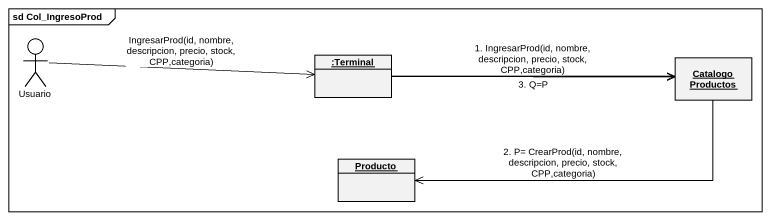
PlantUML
@startuml
mainframe sd Col_IngresoProd
allowmixing
hide circle
hide empty members
actor Usuario
object ":Terminal" as Terminal
object "Catalogo Productos" as Catalogo_Productos
object Producto
Usuario -right-> Terminal : IngresarProd(id, nombre, descripcion, precio, stock, CPP,categoria)
Terminal -right-> Catalogo_Productos : 1. IngresarProd(id, nombre, descripcion, precio, stock, CPP,categoria)
Terminal -right-> Catalogo_Productos : 3. Q=P
Catalogo_Productos -left-> Producto : 2. P= CrearProd(id, nombre, descripcion, precio, stock, CPP,categoria)
@enduml
